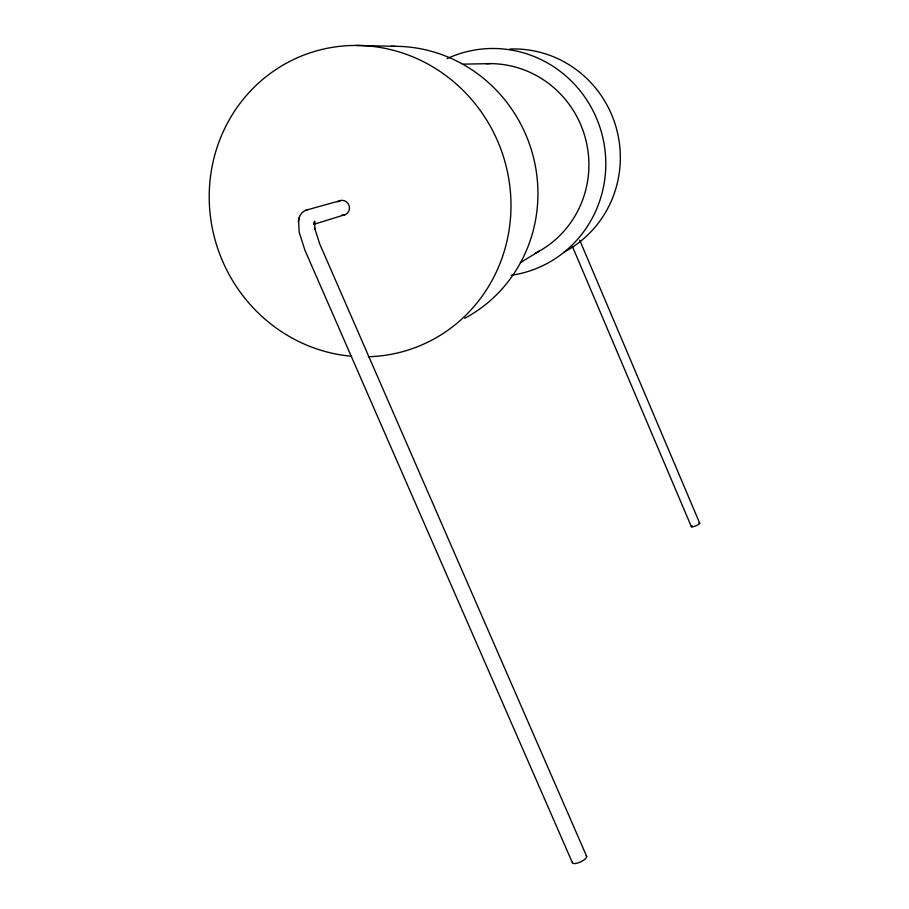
<?xml version="1.0" encoding="UTF-8"?>
<svg xmlns="http://www.w3.org/2000/svg" width="909" height="909" viewBox="0 0 909 909"><rect width="100%" height="100%" fill="white"/><g stroke="black" fill="none" stroke-linecap="round" stroke-linejoin="round"><path stroke-width="1.36" d="M298.606 220.285L299.129 232.011L304.913 250.18L572.397 862.686M298.675 219.91C299.175 215.126 302.754 210.649 307.594 209.74M298.322 222.012L298.993 218.08M314.707 221.819L314.275 222.978L314.594 221.148L314.855 229.375L314.65 228.125L319.741 243.987L586.669 856.335M313.844 223.546L314.423 222.785M520.403 262.644L539.139 251.202M313.514 224.409L345.272 214.615M305.685 210.286L341.125 200.412M463.26 64.141L490.19 63.619M355.998 45.45L394.961 46.314M579.726 240.169L699.691 523.141M572.42 246.464L691.397 526.777M351.635 356.248A156.496 150.042 69 0 1 230.909 116.966A156.496 150.042 69 0 1 489.451 124.76A156.496 150.042 69 0 1 368.247 356.748M390.722 46.37A144.474 139.202 70.2 0 1 532.708 154.496A144.474 139.202 70.2 0 1 464.647 318.32M509.96 49.029A107.614 105.16 76.8 0 1 616.632 129.237A107.614 105.16 76.8 0 1 564.046 252.1M447.023 58.665A114.136 111.262 75.1 0 1 600.985 130.68A114.136 111.262 75.1 0 1 511.176 275.279M698.782 523.061A4.545 0.886 -22.7 0 1 698.51 524.459A4.545 0.886 -22.7 0 1 692.817 526.788A4.545 0.886 -22.7 0 1 692.113 525.777M586.225 855.789A7.817 2.602 -24.9 0 1 580.272 862.05A7.817 2.602 -24.9 0 1 572.454 861.914M337.739 201.9A7.465 7.147 68.5 0 1 349.181 205.82A7.465 7.147 68.5 0 1 341.602 215.126M486.145 63.698A100.081 97.524 74.9 0 1 585.601 139.032A100.081 97.524 74.9 0 1 535.412 253.191"/></g></svg>
